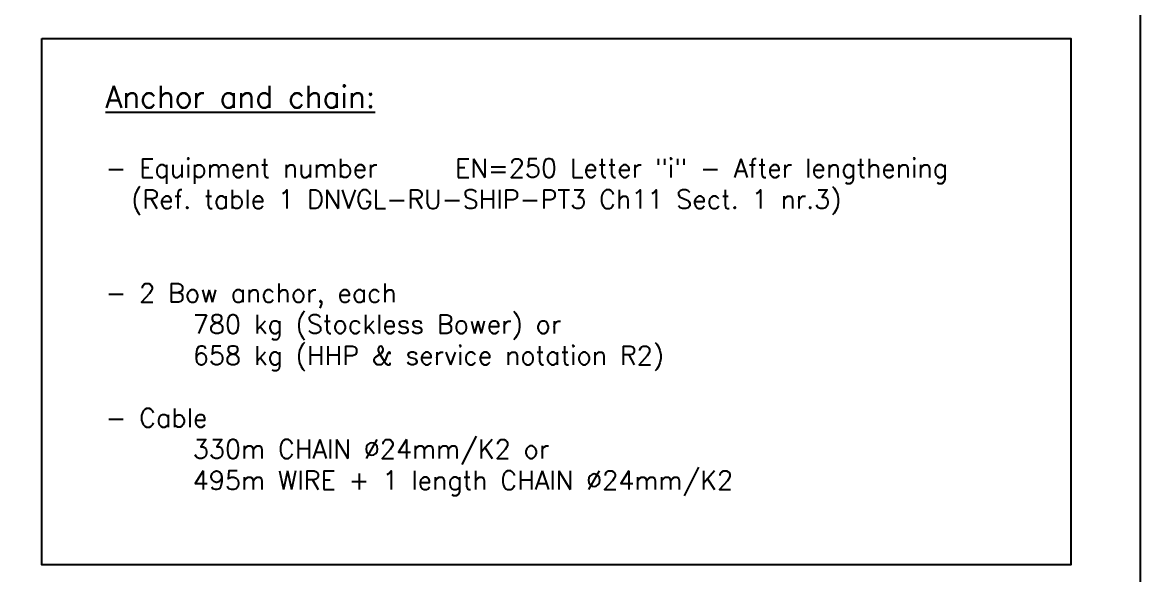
# Model space of a CAD drawing. Extents: x -86245 to 167090, y -69122 to 55245.
# Drawn here: x 35308 to 41450, y 4575 to 7608 of the extents above; entities that cross this region are included whole.
import ezdxf

# ---------------------------------------------------------------- set-up
doc = ezdxf.new("R2010")
doc.units = 0
doc.header["$LTSCALE"] = 250
for name, color, linetype in [('Ramme', 7, 'CONTINUOUS'), ('S0CO2', 2, 'CONTINUOUS'), ('S0TX2', 2, 'CONTINUOUS')]:
    doc.layers.add(name, color=color, linetype=linetype)
doc.styles.add('ROMANS', font='romans.shx', dxfattribs={"height": 125})

msp = doc.modelspace()

# ---------------------------------------------------------------- linework, layer by layer
at = {"layer": 'Ramme', "color": 6}
msp.add_lwpolyline([(0, 0), (41450, 0), (41450, 29100), (0, 29100)], close=True, dxfattribs=at)
at = {"layer": 'S0CO2'}
msp.add_lwpolyline([(35415.355, 7519.366), (41066.021, 7519.366), (41066.021, 4629.293), (35415.355, 4629.293)], close=True, dxfattribs=at)

# ---------------------------------------------------------------- texts
at = {"layer": 'S0TX2', "color": 4, "insert": (35764.793, 7259.483), "char_height": 120, "attachment_point": 1, "style": 'ROMANS'}
msp.add_mtext_dynamic_manual_height_columns('{\\LAnchor and chain:\\P}\\P{\\H0.85714x;\\C2;- Equipment number^IEN=250 Letter "i" - After lengthening\\P  (Ref. table 1 DNVGL-RU-SHIP-PT3 Ch11 Sect. 1 nr.3)\\fCalibri|b0|i0|c0|p34;\\H1.06945x;\\C0;\\P\\Fromans|c0;\\H0.93506x;\\C2;\\P\\P- 2 Bow anchor, each\\P^I780 kg (Stockless Bower) or\\P^I658 kg (HHP & service notation R2)\\P\\P- Cable\\P^I330m CHAIN Ø24mm/K2 or\\P^I495m WIRE + 1 length CHAIN Ø24mm/K2}', width=5583.66734, gutter_width=500, heights=[2800.938], dxfattribs=at)

doc.saveas('drawing.dxf')
